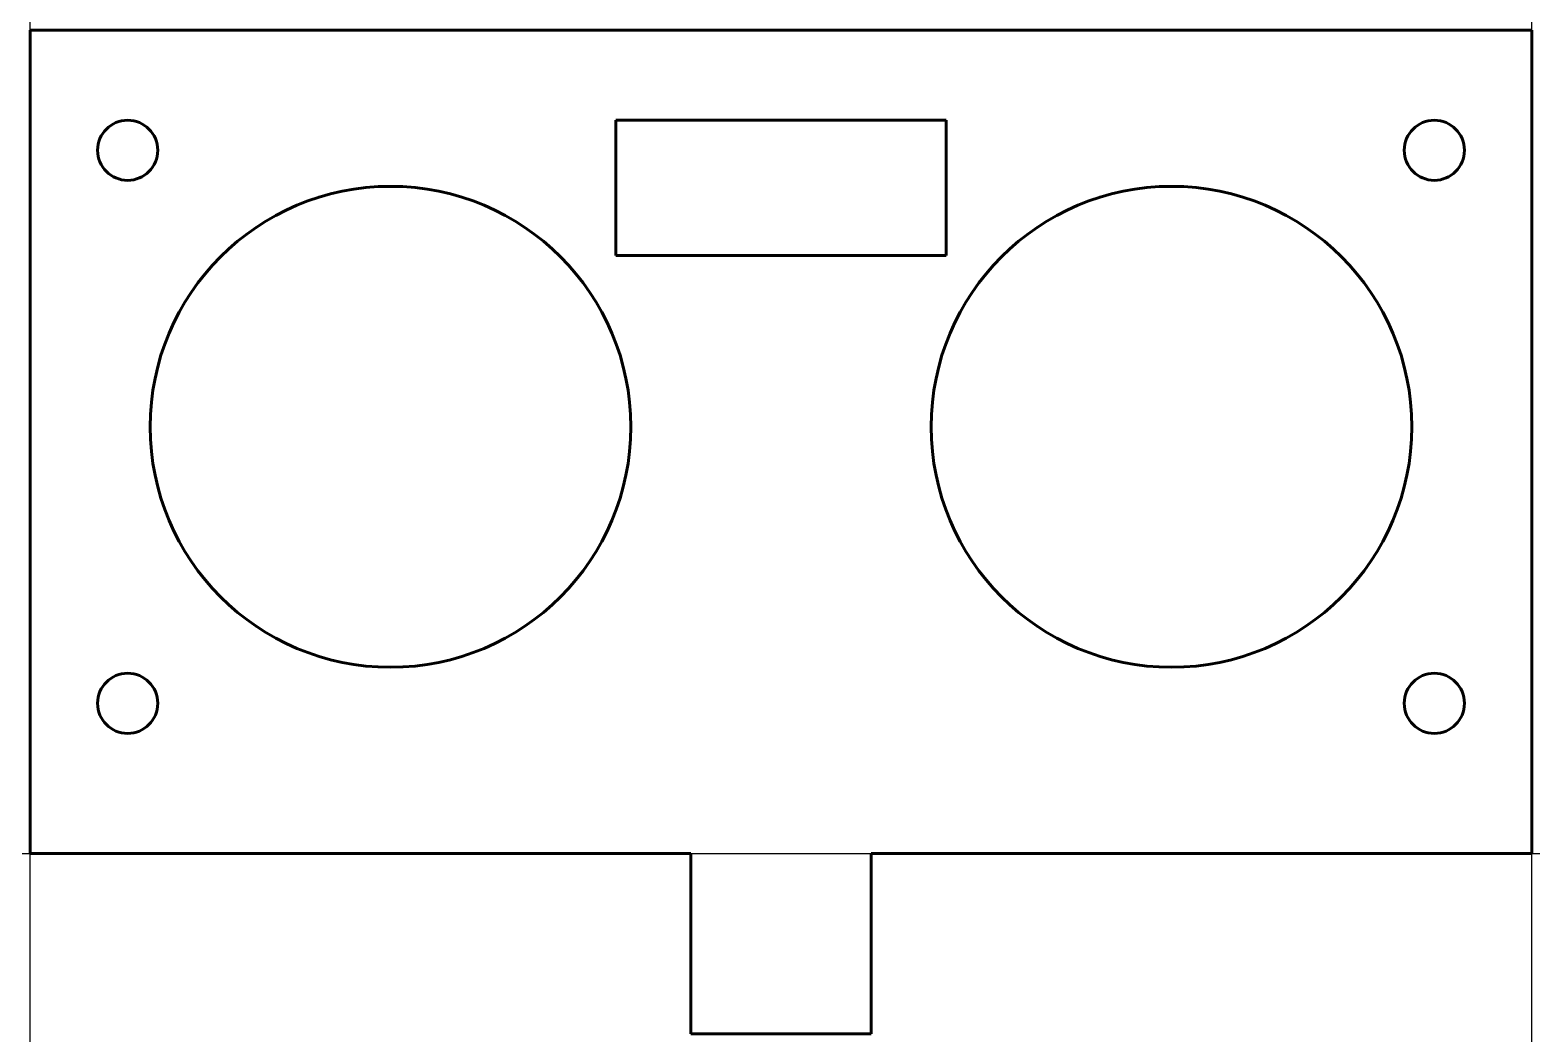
# Model space of a CAD drawing. Header units: millimetres. Extents: x -25 to 25, y -20.2 to 13.2.
import ezdxf

# ---------------------------------------------------------------- set-up
doc = ezdxf.new("R2010")
doc.units = ezdxf.units.MM
doc.linetypes.add('K5LT_BASIC', pattern=[0])

msp = doc.modelspace()

# ---------------------------------------------------------------- linework, layer by layer
at = {"color": 5, "linetype": 'K5LT_BASIC', "lineweight": 60, "true_color": 0x0000ff}
for p, q in [((-25, 13.2), (-25, -13.2)), ((-25, 13.2), (25, 13.2)), ((25, -13.2), (25, 13.2)), ((-5.5, 5.7), (-5.5, 10.2)), ((5.5, 10.2), (-5.5, 10.2)), ((5.5, 5.7), (5.5, 10.2)), ((-5.5, 5.7), (5.5, 5.7)), ((-25, -13.2), (-25, -14.2)), ((25, -13.2), (25, -14.2)), ((-25, -14.2), (-3, -14.2)), ((-3, -20.2), (-3, -14.2)), ((3, -20.2), (3, -14.2)), ((25, -14.2), (3, -14.2)), ((-3, -20.2), (3, -20.2))]:
    msp.add_line(p, q, dxfattribs=at)
at = {"color": 9, "true_color": 0xdca5c1}
for p, direction in [((-25, 0), (0, 1)), ((25, 0), (0, 1)), ((0, -14.2), (1, 0))]:
    msp.add_xline(p, direction, dxfattribs=at)
at = {"color": 5, "linetype": 'K5LT_BASIC', "lineweight": 60, "true_color": 0x0000ff}
for centre, radius in [((-21.75, 9.2), 1), ((21.75, 9.2), 1), ((-13, 0), 8), ((13, 0), 8), ((-21.75, -9.2), 1), ((21.75, -9.2), 1)]:
    msp.add_circle(centre, radius, dxfattribs=at)

doc.saveas('drawing.dxf')
